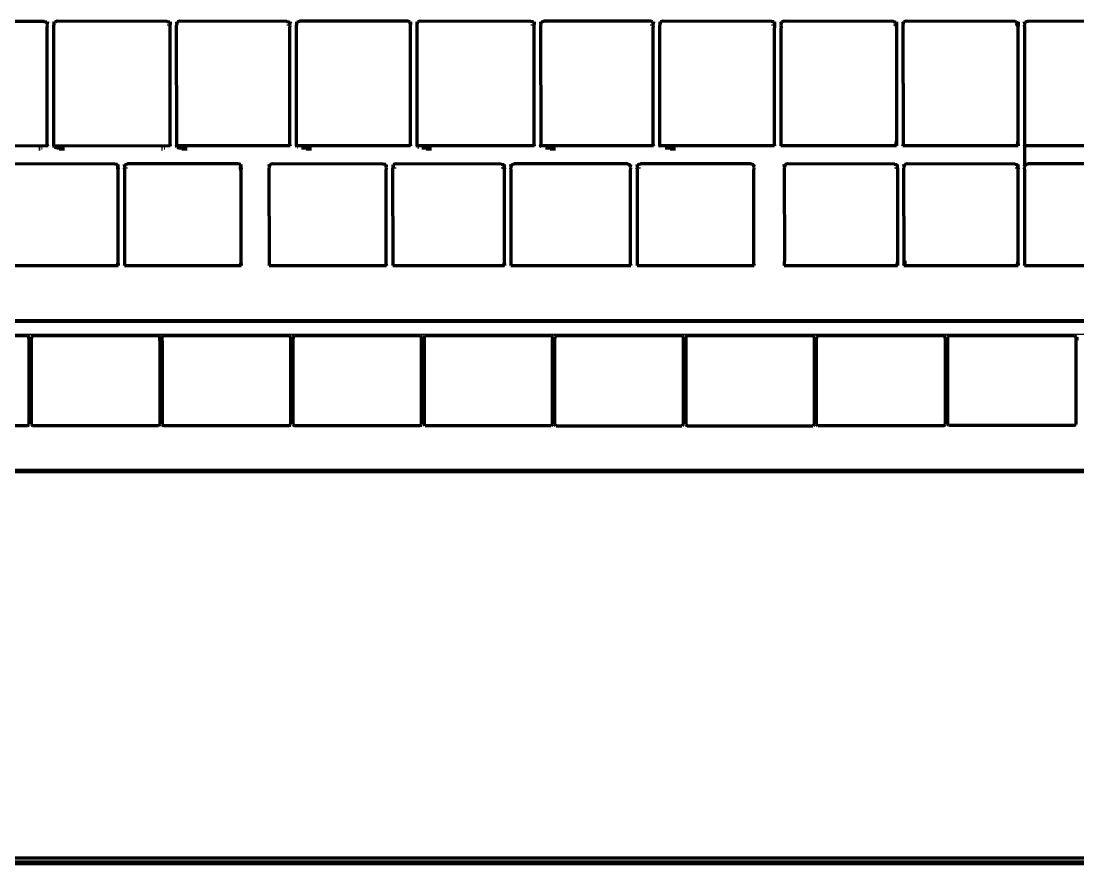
# Model space of a CAD drawing. Header units: millimetres. Extents: x 4307 to 31003, y 2809 to 20009.
# Drawn here: x 13743.6 to 13857.6, y 9454 to 9545 of the extents above; entities that cross this region are included whole.
import ezdxf

# ---------------------------------------------------------------- set-up
doc = ezdxf.new("R2010")
doc.units = ezdxf.units.MM
doc.layers.add('ProfileEdges', color=7, linetype='Continuous')

msp = doc.modelspace()

# ---------------------------------------------------------------- linework, layer by layer
for p, q in [((13746.06, 9544.88), (13746.31, 9544.88)), ((13746.31, 9544.88), (13746.4, 9544.88)), ((13746.4, 9544.54), (13746.31, 9544.54)), ((13747.08, 9544.88), (13747.17, 9544.88)), ((13759.3, 9544.88), (13759.56, 9544.88)), ((13759.64, 9544.54), (13759.3, 9544.54)), ((13759.56, 9544.88), (13759.64, 9544.88)), ((13760.33, 9544.88), (13760.41, 9544.88)), ((13760.41, 9544.88), (13760.67, 9544.88)), ((13772.23, 9544.88), (13772.49, 9544.88)), ((13772.58, 9544.54), (13772.23, 9544.54)), ((13772.49, 9544.88), (13772.58, 9544.88)), ((13773.26, 9544.88), (13773.35, 9544.88)), ((13773.35, 9544.54), (13773.26, 9544.54)), ((13773.35, 9544.88), (13773.6, 9544.88)), ((13785.24, 9544.88), (13785.5, 9544.88)), ((13785.5, 9544.88), (13785.58, 9544.88)), ((13785.58, 9544.54), (13785.5, 9544.54)), ((13786.27, 9544.88), (13786.36, 9544.88)), ((13786.36, 9544.88), (13786.61, 9544.88)), ((13798.56, 9544.88), (13798.82, 9544.88)), ((13798.91, 9544.54), (13798.56, 9544.54)), ((13798.82, 9544.88), (13798.91, 9544.88)), ((13799.59, 9544.88), (13799.68, 9544.88)), ((13799.68, 9544.54), (13799.59, 9544.54)), ((13799.68, 9544.88), (13799.93, 9544.88)), ((13811.43, 9544.88), (13811.68, 9544.88)), ((13811.77, 9544.54), (13811.43, 9544.54)), ((13811.68, 9544.88), (13811.77, 9544.88)), ((13812.46, 9544.88), (13812.54, 9544.88)), ((13812.54, 9544.54), (13812.46, 9544.54)), ((13812.54, 9544.88), (13812.8, 9544.88)), ((13824.5, 9544.88), (13824.76, 9544.88)), ((13824.84, 9544.54), (13824.5, 9544.54)), ((13824.76, 9544.88), (13824.84, 9544.88)), ((13825.53, 9544.88), (13825.61, 9544.88)), ((13825.62, 9544.54), (13825.53, 9544.54)), ((13825.61, 9544.88), (13825.87, 9544.88)), ((13837.66, 9544.88), (13837.81, 9544.88)), ((13837.93, 9544.54), (13837.66, 9544.54)), ((13837.87, 9544.86), (13838, 9544.88)), ((13838, 9544.54), (13837.93, 9544.54)), ((13838.69, 9544.88), (13838.77, 9544.88)), ((13838.77, 9544.88), (13839.03, 9544.88)), ((13850.78, 9544.88), (13850.93, 9544.88)), ((13851.05, 9544.54), (13850.78, 9544.54)), ((13850.99, 9544.86), (13851.12, 9544.88)), ((13851.12, 9544.54), (13851.05, 9544.54)), ((13851.8, 9544.88), (13851.89, 9544.88)), ((13851.89, 9544.54), (13851.8, 9544.54)), ((13851.89, 9544.88), (13852.15, 9544.88)), ((13753.68, 9529.52), (13741.66, 9529.48)), ((13782.63, 9529.52), (13770.41, 9529.48)), ((13795.36, 9529.52), (13783.74, 9529.48)), ((13837.77, 9529.52), (13825.97, 9529.48)), ((13850.78, 9529.52), (13838.88, 9529.48)), ((13754.02, 9529.48), (13753.94, 9529.48)), ((13753.94, 9529.15), (13754.02, 9529.15)), ((13754.79, 9529.48), (13754.71, 9529.48)), ((13754.71, 9529.15), (13755.05, 9529.15)), ((13767.21, 9529.48), (13754.79, 9529.48)), ((13767.29, 9529.48), (13767.21, 9529.48)), ((13767.22, 9529.15), (13767.29, 9529.15)), ((13770.41, 9529.48), (13770.33, 9529.48)), ((13782.97, 9529.48), (13782.89, 9529.48)), ((13782.89, 9529.15), (13782.97, 9529.15)), ((13783.74, 9529.48), (13783.66, 9529.48)), ((13783.66, 9529.15), (13784, 9529.15)), ((13795.36, 9529.15), (13795.65, 9529.15)), ((13795.7, 9529.48), (13795.62, 9529.48)), ((13795.65, 9529.15), (13795.7, 9529.15)), ((13796.48, 9529.48), (13796.39, 9529.48)), ((13796.39, 9529.15), (13796.48, 9529.15)), ((13809.24, 9529.48), (13796.48, 9529.48)), ((13809.33, 9529.48), (13809.24, 9529.48)), ((13810.1, 9529.48), (13810.01, 9529.48)), ((13810.01, 9529.15), (13810.36, 9529.15)), ((13822.56, 9529.48), (13810.1, 9529.48)), ((13822.64, 9529.48), (13822.56, 9529.48)), ((13825.97, 9529.48), (13825.89, 9529.48)), ((13825.89, 9529.15), (13825.97, 9529.15)), ((13837.77, 9529.15), (13838.06, 9529.15)), ((13838.11, 9529.48), (13838.02, 9529.48)), ((13838.06, 9529.15), (13838.11, 9529.15)), ((13838.88, 9529.48), (13838.79, 9529.48)), ((13838.79, 9529.15), (13838.88, 9529.15)), ((13850.78, 9529.15), (13851.07, 9529.15)), ((13851.12, 9529.48), (13851.03, 9529.48)), ((13851.07, 9529.15), (13851.12, 9529.15)), ((13851.8, 9529.48), (13851.89, 9529.48)), ((13851.8, 9529.15), (13851.89, 9529.15)), ((13851.89, 9529.48), (13863.79, 9529.48)), ((13716.43, 9512.47), (13918.2, 9512.47)), ((13918.2, 9511.14), (13716.43, 9511.14))]:
    msp.add_line(p, q)
at = {"layer": 'ProfileEdges', "lineweight": 211}
for p, q in [((13746.06, 9544.92), (13734.35, 9544.97)), ((13746.06, 9544.92), (13746.31, 9544.88)), ((13746.31, 9544.88), (13746.38, 9544.62)), ((13746.4, 9544.88), (13746.38, 9544.62)), ((13746.4, 9544.54), (13746.38, 9544.62)), ((13746.38, 9544.24), (13746.4, 9544.54)), ((13747.08, 9544.88), (13747.1, 9544.62)), ((13747.1, 9544.62), (13747.08, 9544.54)), ((13747.1, 9531.62), (13747.08, 9544.54)), ((13747.1, 9544.62), (13747.17, 9544.88)), ((13747.17, 9544.88), (13747.27, 9544.88)), ((13747.43, 9544.97), (13747.27, 9544.88)), ((13759.3, 9544.92), (13747.43, 9544.97)), ((13759.3, 9544.92), (13759.56, 9544.88)), ((13759.56, 9544.88), (13759.62, 9544.62)), ((13759.64, 9544.88), (13759.62, 9544.62)), ((13759.64, 9544.54), (13759.62, 9544.62)), ((13759.62, 9544.24), (13759.64, 9544.54)), ((13760.33, 9544.88), (13760.35, 9544.62)), ((13760.35, 9544.62), (13760.33, 9544.54)), ((13760.35, 9531.62), (13760.33, 9544.54)), ((13760.35, 9544.62), (13760.41, 9544.88)), ((13760.67, 9544.97), (13760.41, 9544.88)), ((13772.23, 9544.92), (13760.67, 9544.97)), ((13772.23, 9544.92), (13772.49, 9544.88)), ((13772.49, 9544.88), (13772.55, 9544.62)), ((13772.58, 9544.88), (13772.55, 9544.62)), ((13772.58, 9544.54), (13772.55, 9544.62)), ((13772.55, 9544.24), (13772.58, 9544.54)), ((13773.26, 9544.88), (13773.28, 9544.62)), ((13773.28, 9544.62), (13773.26, 9544.54)), ((13773.28, 9544.24), (13773.26, 9544.54)), ((13773.28, 9544.62), (13773.35, 9544.88)), ((13773.35, 9544.88), (13773.6, 9544.97)), ((13785.24, 9544.97), (13773.6, 9544.97)), ((13785.5, 9544.88), (13785.24, 9544.97)), ((13785.56, 9544.62), (13785.5, 9544.88)), ((13785.58, 9544.88), (13785.56, 9544.62)), ((13785.58, 9544.54), (13785.56, 9544.62)), ((13785.56, 9544.24), (13785.58, 9544.54)), ((13786.29, 9544.62), (13786.27, 9544.88)), ((13786.29, 9544.62), (13786.36, 9544.88)), ((13786.29, 9531.62), (13786.29, 9544.62)), ((13786.61, 9544.97), (13786.36, 9544.88)), ((13798.56, 9544.92), (13786.61, 9544.97)), ((13798.82, 9544.88), (13798.56, 9544.92)), ((13798.82, 9544.88), (13798.89, 9544.62)), ((13798.91, 9544.88), (13798.89, 9544.62)), ((13798.91, 9544.54), (13798.89, 9544.62)), ((13798.89, 9544.24), (13798.91, 9544.54)), ((13799.59, 9544.88), (13799.61, 9544.62)), ((13799.61, 9544.62), (13799.59, 9544.54)), ((13799.59, 9544.54), (13799.61, 9531.62)), ((13799.61, 9544.62), (13799.68, 9544.88)), ((13799.68, 9544.88), (13799.93, 9544.97)), ((13811.43, 9544.97), (13799.93, 9544.97)), ((13811.68, 9544.88), (13811.43, 9544.97)), ((13811.68, 9544.88), (13811.75, 9544.62)), ((13811.77, 9544.88), (13811.75, 9544.62)), ((13811.77, 9544.54), (13811.75, 9544.62)), ((13811.75, 9544.24), (13811.77, 9544.54)), ((13812.46, 9544.88), (13812.48, 9544.62)), ((13812.48, 9544.62), (13812.46, 9544.54)), ((13812.48, 9531.62), (13812.46, 9544.54)), ((13812.54, 9544.88), (13812.48, 9544.62)), ((13812.8, 9544.97), (13812.54, 9544.88)), ((13824.5, 9544.92), (13812.8, 9544.97)), ((13824.76, 9544.88), (13824.5, 9544.92)), ((13824.76, 9544.88), (13824.82, 9544.62)), ((13824.84, 9544.88), (13824.82, 9544.62)), ((13824.82, 9544.62), (13824.84, 9544.54)), ((13824.84, 9544.54), (13824.82, 9544.24)), ((13825.53, 9544.88), (13825.55, 9544.62)), ((13825.55, 9544.62), (13825.53, 9544.54)), ((13825.53, 9544.54), (13825.55, 9544.24)), ((13825.55, 9544.62), (13825.61, 9544.88)), ((13825.87, 9544.97), (13825.61, 9544.88)), ((13837.66, 9544.92), (13825.87, 9544.97)), ((13837.66, 9544.92), (13837.81, 9544.88)), ((13837.81, 9544.88), (13837.87, 9544.86)), ((13837.87, 9544.86), (13837.92, 9544.63)), ((13837.92, 9544.63), (13837.93, 9544.54)), ((13837.93, 9544.54), (13837.98, 9544.24)), ((13838, 9544.54), (13837.98, 9544.24)), ((13838, 9544.88), (13838, 9544.54)), ((13838.69, 9544.88), (13838.71, 9544.62)), ((13838.71, 9544.62), (13838.69, 9544.54)), ((13838.69, 9544.54), (13838.71, 9531.99)), ((13838.71, 9544.62), (13838.77, 9544.88)), ((13839.03, 9544.97), (13838.77, 9544.88)), ((13850.78, 9544.92), (13839.03, 9544.97)), ((13850.78, 9544.92), (13850.93, 9544.88)), ((13850.93, 9544.88), (13850.99, 9544.86)), ((13851.03, 9544.63), (13850.99, 9544.86)), ((13851.03, 9544.63), (13851.05, 9544.54)), ((13851.05, 9544.54), (13851.1, 9544.24)), ((13851.12, 9544.54), (13851.1, 9544.24)), ((13851.12, 9544.88), (13851.12, 9544.54)), ((13851.83, 9544.62), (13851.8, 9544.88)), ((13851.83, 9544.62), (13851.8, 9544.54)), ((13851.83, 9544.24), (13851.8, 9544.54)), ((13851.83, 9544.62), (13851.89, 9544.88)), ((13851.89, 9544.88), (13852.15, 9544.97)), ((13863.54, 9544.92), (13852.15, 9544.97)), ((13746.38, 9531.62), (13746.38, 9544.24)), ((13759.62, 9531.62), (13759.62, 9544.24)), ((13772.55, 9531.62), (13772.55, 9544.24)), ((13773.28, 9531.62), (13773.28, 9544.24)), ((13785.56, 9531.62), (13785.56, 9544.24)), ((13798.89, 9531.62), (13798.89, 9544.24)), ((13811.75, 9531.62), (13811.75, 9544.24)), ((13824.82, 9531.62), (13824.82, 9544.24)), ((13825.55, 9531.62), (13825.55, 9544.24)), ((13837.98, 9544.24), (13837.98, 9531.99)), ((13851.1, 9544.24), (13851.1, 9531.99)), ((13851.83, 9531.62), (13851.83, 9544.24)), ((13837.93, 9531.5), (13837.98, 9531.99)), ((13837.98, 9531.99), (13838, 9531.5)), ((13838.71, 9531.99), (13838.71, 9531.62)), ((13851.05, 9531.5), (13851.1, 9531.99)), ((13851.1, 9531.99), (13851.12, 9531.5)), ((13746.34, 9531.48), (13734.06, 9531.5)), ((13745.48, 9531.17), (13745.6, 9531.17)), ((13745.83, 9531.26), (13745.75, 9531.26)), ((13746.38, 9531.62), (13746.34, 9531.48)), ((13746.4, 9531.5), (13746.34, 9531.48)), ((13746.38, 9531.62), (13746.4, 9531.5)), ((13747.08, 9531.5), (13747.1, 9531.62)), ((13747.08, 9531.5), (13747.08, 9531.32)), ((13747.17, 9531.48), (13747.08, 9531.5)), ((13747.16, 9531.5), (13747.1, 9531.62)), ((13759.59, 9531.5), (13747.17, 9531.48)), ((13747.21, 9531.37), (13747.17, 9531.48)), ((13747.43, 9531.26), (13747.21, 9531.37)), ((13747.9, 9531.26), (13747.43, 9531.26)), ((13747.66, 9531.17), (13748.23, 9531.17)), ((13758.71, 9531.17), (13758.82, 9531.17)), ((13759.06, 9531.26), (13758.98, 9531.26)), ((13759.59, 9531.5), (13759.62, 9531.62)), ((13759.64, 9531.5), (13759.59, 9531.5)), ((13759.62, 9531.62), (13759.64, 9531.5)), ((13760.33, 9531.5), (13760.35, 9531.62)), ((13760.33, 9531.5), (13760.33, 9531.32)), ((13760.38, 9531.5), (13760.33, 9531.5)), ((13760.35, 9531.62), (13760.38, 9531.5)), ((13760.38, 9531.5), (13760.41, 9531.36)), ((13772.53, 9531.5), (13760.38, 9531.5)), ((13760.41, 9531.36), (13760.67, 9531.26)), ((13761.14, 9531.26), (13760.67, 9531.26)), ((13760.91, 9531.17), (13761.48, 9531.17)), ((13772.53, 9531.5), (13772.55, 9531.62)), ((13772.58, 9531.5), (13772.53, 9531.5)), ((13772.55, 9531.62), (13772.58, 9531.5)), ((13773.26, 9531.5), (13773.28, 9531.62)), ((13773.26, 9531.5), (13773.26, 9531.37)), ((13773.31, 9531.5), (13773.26, 9531.5)), ((13773.28, 9531.62), (13773.31, 9531.5)), ((13773.31, 9531.5), (13773.35, 9531.36)), ((13785.53, 9531.5), (13773.31, 9531.5)), ((13773.37, 9531.35), (13773.35, 9531.36)), ((13774.4, 9531.26), (13773.79, 9531.26)), ((13774.3, 9531.17), (13774.87, 9531.17)), ((13785.56, 9531.62), (13785.53, 9531.5)), ((13785.58, 9531.5), (13785.53, 9531.5)), ((13785.56, 9531.62), (13785.58, 9531.5)), ((13786.27, 9531.5), (13786.29, 9531.62)), ((13786.27, 9531.5), (13786.27, 9531.36)), ((13786.34, 9531.5), (13786.27, 9531.5)), ((13786.34, 9531.5), (13786.29, 9531.62)), ((13786.4, 9531.37), (13786.34, 9531.5)), ((13798.86, 9531.5), (13786.34, 9531.5)), ((13786.51, 9531.32), (13786.4, 9531.37)), ((13787.38, 9531.26), (13786.77, 9531.26)), ((13787.26, 9531.17), (13787.83, 9531.17)), ((13798.86, 9531.5), (13798.89, 9531.62)), ((13798.91, 9531.5), (13798.86, 9531.5)), ((13798.89, 9531.62), (13798.91, 9531.5)), ((13799.59, 9531.5), (13799.61, 9531.62)), ((13799.59, 9531.5), (13799.59, 9531.37)), ((13799.64, 9531.5), (13799.59, 9531.5)), ((13799.64, 9531.5), (13799.61, 9531.62)), ((13799.68, 9531.36), (13799.64, 9531.5)), ((13811.72, 9531.5), (13799.64, 9531.5)), ((13799.7, 9531.35), (13799.68, 9531.36)), ((13800.72, 9531.27), (13800.12, 9531.26)), ((13800.64, 9531.17), (13801.21, 9531.17)), ((13811.75, 9531.62), (13811.72, 9531.5)), ((13811.77, 9531.5), (13811.72, 9531.5)), ((13811.75, 9531.62), (13811.77, 9531.5)), ((13812.46, 9531.5), (13812.48, 9531.62)), ((13812.46, 9531.5), (13812.46, 9531.37)), ((13812.51, 9531.5), (13812.46, 9531.5)), ((13812.48, 9531.62), (13812.51, 9531.5)), ((13812.51, 9531.5), (13812.54, 9531.36)), ((13824.79, 9531.5), (13812.51, 9531.5)), ((13813.65, 9531.26), (13813.04, 9531.26)), ((13813.57, 9531.17), (13814.14, 9531.17)), ((13824.82, 9531.62), (13824.79, 9531.5)), ((13824.84, 9531.5), (13824.79, 9531.5)), ((13824.82, 9531.62), (13824.84, 9531.5)), ((13825.53, 9531.5), (13825.55, 9531.62)), ((13825.6, 9531.5), (13825.53, 9531.5)), ((13825.6, 9531.5), (13825.55, 9531.62)), ((13837.93, 9531.5), (13825.6, 9531.5)), ((13838, 9531.5), (13837.93, 9531.5)), ((13838.69, 9531.5), (13838.71, 9531.62)), ((13838.76, 9531.5), (13838.69, 9531.5)), ((13838.76, 9531.5), (13838.71, 9531.62)), ((13851.05, 9531.5), (13838.76, 9531.5)), ((13851.12, 9531.5), (13851.05, 9531.5)), ((13851.8, 9531.5), (13851.83, 9531.62)), ((13851.88, 9531.5), (13851.8, 9531.5)), ((13851.8, 9531.5), (13851.8, 9529.48)), ((13851.88, 9531.5), (13851.83, 9531.62)), ((13863.81, 9531.5), (13851.88, 9531.5)), ((13753.68, 9529.52), (13741.92, 9529.57)), ((13753.94, 9529.48), (13753.68, 9529.52)), ((13754.79, 9529.48), (13755.05, 9529.57)), ((13766.95, 9529.57), (13755.05, 9529.57)), ((13767.21, 9529.48), (13766.95, 9529.57)), ((13770.67, 9529.57), (13770.41, 9529.48)), ((13782.63, 9529.52), (13770.67, 9529.57)), ((13782.89, 9529.48), (13782.63, 9529.52)), ((13784, 9529.57), (13783.74, 9529.48)), ((13795.36, 9529.52), (13784, 9529.57)), ((13795.36, 9529.52), (13795.62, 9529.48)), ((13796.48, 9529.48), (13796.73, 9529.57)), ((13808.99, 9529.57), (13796.73, 9529.57)), ((13808.99, 9529.57), (13809.24, 9529.48)), ((13810.1, 9529.48), (13810.36, 9529.57)), ((13822.3, 9529.57), (13810.36, 9529.57)), ((13822.3, 9529.57), (13822.56, 9529.48)), ((13826.23, 9529.57), (13825.97, 9529.48)), ((13837.77, 9529.52), (13826.23, 9529.57)), ((13837.77, 9529.52), (13838.02, 9529.48)), ((13839.14, 9529.57), (13838.88, 9529.48)), ((13850.78, 9529.52), (13839.14, 9529.57)), ((13850.78, 9529.52), (13851.03, 9529.48)), ((13851.89, 9529.48), (13852.15, 9529.57)), ((13863.54, 9529.57), (13852.15, 9529.57)), ((13753.94, 9529.48), (13753.94, 9529.15)), ((13753.94, 9529.15), (13754, 9528.85)), ((13754.02, 9529.15), (13754, 9528.85)), ((13754, 9528.85), (13754, 9519.07)), ((13754.02, 9529.15), (13754.02, 9529.48)), ((13754.73, 9529.22), (13754.71, 9529.48)), ((13754.71, 9529.15), (13754.73, 9529.22)), ((13754.73, 9528.85), (13754.71, 9529.15)), ((13754.73, 9529.22), (13754.79, 9529.48)), ((13754.73, 9518.7), (13754.73, 9528.85)), ((13767.21, 9529.48), (13767.21, 9529.24)), ((13767.22, 9529.15), (13767.21, 9529.24)), ((13767.27, 9528.85), (13767.22, 9529.15)), ((13767.29, 9529.15), (13767.27, 9528.85)), ((13767.27, 9528.85), (13767.27, 9519.07)), ((13767.29, 9529.15), (13767.29, 9529.48)), ((13770.35, 9529.22), (13770.33, 9529.48)), ((13770.33, 9529.15), (13770.35, 9529.22)), ((13770.35, 9518.7), (13770.33, 9529.15)), ((13770.35, 9529.22), (13770.41, 9529.48)), ((13782.89, 9529.48), (13782.95, 9529.22)), ((13782.95, 9529.22), (13782.97, 9529.48)), ((13782.97, 9529.15), (13782.95, 9529.22)), ((13782.95, 9528.85), (13782.97, 9529.15)), ((13782.95, 9518.7), (13782.95, 9528.85)), ((13783.66, 9529.48), (13783.68, 9529.22)), ((13783.66, 9529.15), (13783.68, 9529.22)), ((13783.68, 9518.7), (13783.66, 9529.15)), ((13783.68, 9529.22), (13783.74, 9529.48)), ((13795.62, 9529.48), (13795.65, 9529.15)), ((13795.65, 9529.15), (13795.68, 9528.85)), ((13795.7, 9529.15), (13795.68, 9528.85)), ((13795.68, 9528.85), (13795.68, 9519.07)), ((13795.7, 9529.15), (13795.7, 9529.48)), ((13796.41, 9529.22), (13796.39, 9529.48)), ((13796.39, 9529.15), (13796.41, 9529.22)), ((13796.41, 9528.85), (13796.39, 9529.15)), ((13796.41, 9529.22), (13796.48, 9529.48)), ((13796.41, 9518.7), (13796.41, 9528.85)), ((13809.31, 9529.22), (13809.24, 9529.48)), ((13809.31, 9529.22), (13809.33, 9529.48)), ((13809.33, 9529.15), (13809.31, 9529.22)), ((13809.31, 9528.85), (13809.33, 9529.15)), ((13809.31, 9518.7), (13809.31, 9528.85)), ((13810.04, 9529.22), (13810.01, 9529.48)), ((13810.01, 9529.15), (13810.04, 9529.22)), ((13810.04, 9528.85), (13810.01, 9529.15)), ((13810.04, 9529.22), (13810.1, 9529.48)), ((13810.04, 9518.7), (13810.04, 9528.85)), ((13822.62, 9529.22), (13822.56, 9529.48)), ((13822.62, 9529.22), (13822.64, 9529.48)), ((13822.64, 9529.15), (13822.62, 9529.22)), ((13822.62, 9528.85), (13822.64, 9529.15)), ((13822.62, 9518.7), (13822.62, 9528.85)), ((13825.91, 9529.22), (13825.89, 9529.48)), ((13825.89, 9529.15), (13825.91, 9529.22)), ((13825.89, 9529.15), (13825.91, 9519.07)), ((13825.97, 9529.48), (13825.91, 9529.22)), ((13838.02, 9529.48), (13838.06, 9529.15)), ((13838.06, 9529.15), (13838.09, 9528.85)), ((13838.11, 9529.15), (13838.09, 9528.85)), ((13838.09, 9528.85), (13838.09, 9519.07)), ((13838.11, 9529.15), (13838.11, 9529.48)), ((13838.81, 9529.22), (13838.79, 9529.48)), ((13838.79, 9529.15), (13838.81, 9529.22)), ((13838.81, 9518.7), (13838.79, 9529.15)), ((13838.81, 9529.22), (13838.88, 9529.48)), ((13851.03, 9529.48), (13851.07, 9529.15)), ((13851.07, 9529.15), (13851.1, 9528.85)), ((13851.12, 9529.15), (13851.1, 9528.85)), ((13851.1, 9528.85), (13851.1, 9519.07)), ((13851.12, 9529.15), (13851.12, 9529.48)), ((13851.8, 9529.31), (13851.89, 9529.48)), ((13851.8, 9529.48), (13851.8, 9529.31)), ((13851.8, 9529.31), (13851.83, 9529.22)), ((13851.83, 9529.22), (13851.8, 9529.15)), ((13851.83, 9528.85), (13851.8, 9529.15)), ((13851.83, 9518.7), (13851.83, 9528.85)), ((13741.65, 9518.58), (13753.92, 9518.58)), ((13753.92, 9518.58), (13753.94, 9518.68)), ((13753.92, 9518.58), (13754.02, 9518.58)), ((13754, 9519.07), (13753.94, 9518.68)), ((13754, 9519.07), (13754.02, 9518.58)), ((13754.71, 9518.58), (13754.73, 9518.7)), ((13754.71, 9518.58), (13754.78, 9518.58)), ((13754.78, 9518.58), (13754.73, 9518.7)), ((13754.78, 9518.58), (13767.19, 9518.58)), ((13767.19, 9518.58), (13767.21, 9518.68)), ((13767.19, 9518.58), (13767.29, 9518.58)), ((13767.27, 9519.07), (13767.21, 9518.68)), ((13767.27, 9519.07), (13767.29, 9518.58)), ((13770.33, 9518.58), (13770.35, 9518.7)), ((13770.33, 9518.58), (13770.4, 9518.58)), ((13770.4, 9518.58), (13770.35, 9518.7)), ((13770.4, 9518.58), (13782.92, 9518.58)), ((13782.92, 9518.58), (13782.95, 9518.7)), ((13782.92, 9518.58), (13782.97, 9518.58)), ((13782.95, 9518.7), (13782.97, 9518.58)), ((13783.66, 9518.58), (13783.68, 9518.7)), ((13783.66, 9518.58), (13783.71, 9518.58)), ((13783.68, 9518.7), (13783.71, 9518.58)), ((13783.71, 9518.58), (13795.6, 9518.58)), ((13795.6, 9518.58), (13795.62, 9518.68)), ((13795.6, 9518.58), (13795.7, 9518.58)), ((13795.68, 9519.07), (13795.62, 9518.68)), ((13795.68, 9519.07), (13795.7, 9518.58)), ((13796.39, 9518.58), (13796.41, 9518.7)), ((13796.39, 9518.58), (13796.46, 9518.58)), ((13796.46, 9518.58), (13796.41, 9518.7)), ((13796.46, 9518.58), (13809.28, 9518.58)), ((13809.28, 9518.58), (13809.31, 9518.7)), ((13809.28, 9518.58), (13809.33, 9518.58)), ((13809.31, 9518.7), (13809.33, 9518.58)), ((13810.01, 9518.58), (13810.04, 9518.7)), ((13810.01, 9518.58), (13810.09, 9518.58)), ((13810.09, 9518.58), (13810.04, 9518.7)), ((13810.09, 9518.58), (13822.59, 9518.58)), ((13822.59, 9518.58), (13822.62, 9518.7)), ((13822.59, 9518.58), (13822.64, 9518.58)), ((13822.62, 9518.7), (13822.64, 9518.58)), ((13825.89, 9518.58), (13825.91, 9518.7)), ((13825.89, 9518.58), (13825.94, 9518.58)), ((13825.91, 9518.7), (13825.91, 9519.07)), ((13825.94, 9518.58), (13825.91, 9518.7)), ((13825.94, 9518.58), (13838, 9518.58)), ((13838, 9518.58), (13838.02, 9518.68)), ((13838, 9518.58), (13838.11, 9518.58)), ((13838.09, 9519.07), (13838.02, 9518.68)), ((13838.09, 9519.07), (13838.11, 9518.58)), ((13838.79, 9518.58), (13838.81, 9518.7)), ((13838.79, 9518.58), (13838.84, 9518.58)), ((13838.84, 9518.58), (13838.81, 9518.7)), ((13838.84, 9518.58), (13838.88, 9518.58)), ((13838.88, 9519.09), (13838.88, 9518.58)), ((13838.88, 9518.58), (13851.02, 9518.58)), ((13851.02, 9518.58), (13851.03, 9518.68)), ((13851.02, 9518.58), (13851.12, 9518.58)), ((13851.1, 9519.07), (13851.03, 9518.68)), ((13851.1, 9519.07), (13851.12, 9518.58)), ((13851.8, 9518.58), (13851.83, 9518.7)), ((13851.8, 9518.58), (13851.85, 9518.58)), ((13851.85, 9518.58), (13851.83, 9518.7)), ((13851.85, 9518.58), (13863.77, 9518.58)), ((13918.2, 9512.6), (13716.43, 9512.6)), ((13730.68, 9511.04), (13744.25, 9511.04)), ((13744.25, 9511.04), (13744.39, 9510.89)), ((13744.39, 9510.7), (13744.39, 9510.89)), ((13744.39, 9510.7), (13744.67, 9510.7)), ((13744.39, 9510.7), (13744.39, 9501.43)), ((13744.8, 9511.04), (13744.67, 9510.89)), ((13744.67, 9510.89), (13744.67, 9510.7)), ((13744.67, 9510.7), (13744.8, 9510.7)), ((13744.67, 9501.43), (13744.67, 9510.7)), ((13744.8, 9511.04), (13758.37, 9511.04)), ((13758.37, 9511.04), (13758.51, 9510.89)), ((13758.51, 9510.7), (13758.51, 9510.89)), ((13758.51, 9510.7), (13758.79, 9510.7)), ((13758.51, 9510.46), (13758.51, 9510.7)), ((13758.51, 9510.46), (13758.51, 9501.43)), ((13758.79, 9510.89), (13758.92, 9511.04)), ((13758.79, 9510.7), (13758.79, 9510.89)), ((13758.79, 9510.46), (13758.79, 9510.7)), ((13758.79, 9510.46), (13758.79, 9501.43)), ((13758.92, 9511.04), (13772.49, 9511.04)), ((13772.49, 9511.04), (13772.63, 9510.89)), ((13772.49, 9510.7), (13772.63, 9510.7)), ((13772.63, 9510.89), (13772.63, 9510.7)), ((13772.63, 9510.7), (13772.9, 9510.7)), ((13772.63, 9510.7), (13772.63, 9501.43)), ((13772.9, 9510.89), (13773.04, 9511.04)), ((13772.9, 9510.89), (13772.9, 9510.7)), ((13772.9, 9501.43), (13772.9, 9510.7)), ((13773.04, 9511.04), (13786.61, 9511.04)), ((13786.61, 9511.04), (13786.75, 9510.89)), ((13786.75, 9510.7), (13786.75, 9510.89)), ((13786.75, 9510.7), (13787.02, 9510.7)), ((13786.75, 9501.43), (13786.75, 9510.7)), ((13787.02, 9510.89), (13787.16, 9511.04)), ((13787.02, 9510.89), (13787.02, 9510.7)), ((13787.02, 9510.7), (13787.16, 9510.7)), ((13787.02, 9510.7), (13787.02, 9501.43)), ((13787.16, 9511.04), (13800.73, 9511.04)), ((13800.73, 9511.04), (13800.87, 9510.89)), ((13800.73, 9510.7), (13800.87, 9510.7)), ((13800.87, 9510.89), (13800.87, 9510.7)), ((13800.87, 9510.7), (13801.14, 9510.7)), ((13800.87, 9501.43), (13800.87, 9510.7)), ((13801.28, 9511.04), (13801.14, 9510.89)), ((13801.14, 9510.89), (13801.14, 9510.7)), ((13801.14, 9501.43), (13801.14, 9510.7)), ((13801.28, 9511.04), (13814.85, 9511.04)), ((13814.85, 9511.04), (13814.99, 9510.89)), ((13814.85, 9510.7), (13814.99, 9510.7)), ((13814.99, 9510.89), (13814.99, 9510.7)), ((13814.99, 9510.7), (13815.26, 9510.7)), ((13814.99, 9510.7), (13814.99, 9501.43)), ((13815.26, 9510.89), (13815.4, 9511.04)), ((13815.26, 9510.89), (13815.26, 9510.7)), ((13815.26, 9510.7), (13815.4, 9510.7)), ((13815.26, 9510.7), (13815.26, 9501.43)), ((13815.4, 9511.04), (13828.97, 9511.04)), ((13828.97, 9511.04), (13829.11, 9510.89)), ((13828.97, 9510.7), (13829.11, 9510.7)), ((13829.11, 9510.89), (13829.11, 9510.7)), ((13829.11, 9510.7), (13829.38, 9510.7)), ((13829.11, 9510.7), (13829.11, 9501.43)), ((13829.52, 9511.04), (13829.38, 9510.89)), ((13829.38, 9510.89), (13829.38, 9510.7)), ((13829.38, 9510.7), (13829.52, 9510.7)), ((13829.38, 9501.43), (13829.38, 9510.7)), ((13829.52, 9511.04), (13843.09, 9511.04)), ((13843.09, 9511.04), (13843.23, 9510.89)), ((13843.09, 9510.7), (13843.23, 9510.7)), ((13843.23, 9510.7), (13843.23, 9510.89)), ((13843.23, 9510.7), (13843.5, 9510.7)), ((13843.23, 9510.7), (13843.23, 9501.43)), ((13843.64, 9511.04), (13843.5, 9510.89)), ((13843.5, 9510.89), (13843.5, 9510.7)), ((13843.5, 9510.7), (13843.64, 9510.7)), ((13843.5, 9510.7), (13843.5, 9501.43)), ((13843.64, 9511.04), (13857.21, 9511.04)), ((13857.21, 9511.04), (13857.35, 9510.89)), ((13857.21, 9510.7), (13857.35, 9510.7)), ((13857.35, 9510.89), (13857.35, 9510.7)), ((13857.35, 9510.7), (13857.62, 9510.7)), ((13857.35, 9510.7), (13857.35, 9501.43)), ((13744.25, 9501.29), (13730.68, 9501.29)), ((13744.25, 9501.29), (13744.39, 9501.43)), ((13744.67, 9501.43), (13744.8, 9501.29)), ((13758.37, 9501.29), (13744.8, 9501.29)), ((13758.51, 9501.43), (13758.37, 9501.29)), ((13758.79, 9501.43), (13758.92, 9501.29)), ((13772.49, 9501.29), (13758.92, 9501.29)), ((13772.49, 9501.29), (13772.63, 9501.43)), ((13772.9, 9501.43), (13773.04, 9501.29)), ((13786.61, 9501.29), (13773.04, 9501.29)), ((13786.61, 9501.29), (13786.75, 9501.43)), ((13787.16, 9501.29), (13787.02, 9501.43)), ((13800.73, 9501.29), (13787.16, 9501.29)), ((13800.87, 9501.43), (13800.73, 9501.29)), ((13801.28, 9501.29), (13801.14, 9501.43)), ((13801.28, 9501.29), (13814.85, 9501.29)), ((13814.99, 9501.43), (13814.85, 9501.29)), ((13815.26, 9501.43), (13815.4, 9501.29)), ((13815.4, 9501.29), (13828.97, 9501.29)), ((13829.11, 9501.43), (13828.97, 9501.29)), ((13829.52, 9501.29), (13829.38, 9501.43)), ((13843.09, 9501.29), (13829.52, 9501.29)), ((13843.09, 9501.29), (13843.23, 9501.43)), ((13843.64, 9501.31), (13843.5, 9501.43)), ((13857.21, 9501.31), (13843.64, 9501.31)), ((13857.21, 9501.31), (13857.35, 9501.43)), ((13684.2, 9496.5), (13983.4, 9496.49)), ((13983.25, 9496.32), (13684.37, 9496.32)), ((14156.82, 9454.62), (13671.77, 9454.62)), ((14138.46, 9453.99), (13671.7, 9454)), ((13690.14, 9454.22), (14138.44, 9454.22))]:
    msp.add_line(p, q, dxfattribs=at)

doc.saveas('drawing.dxf')
